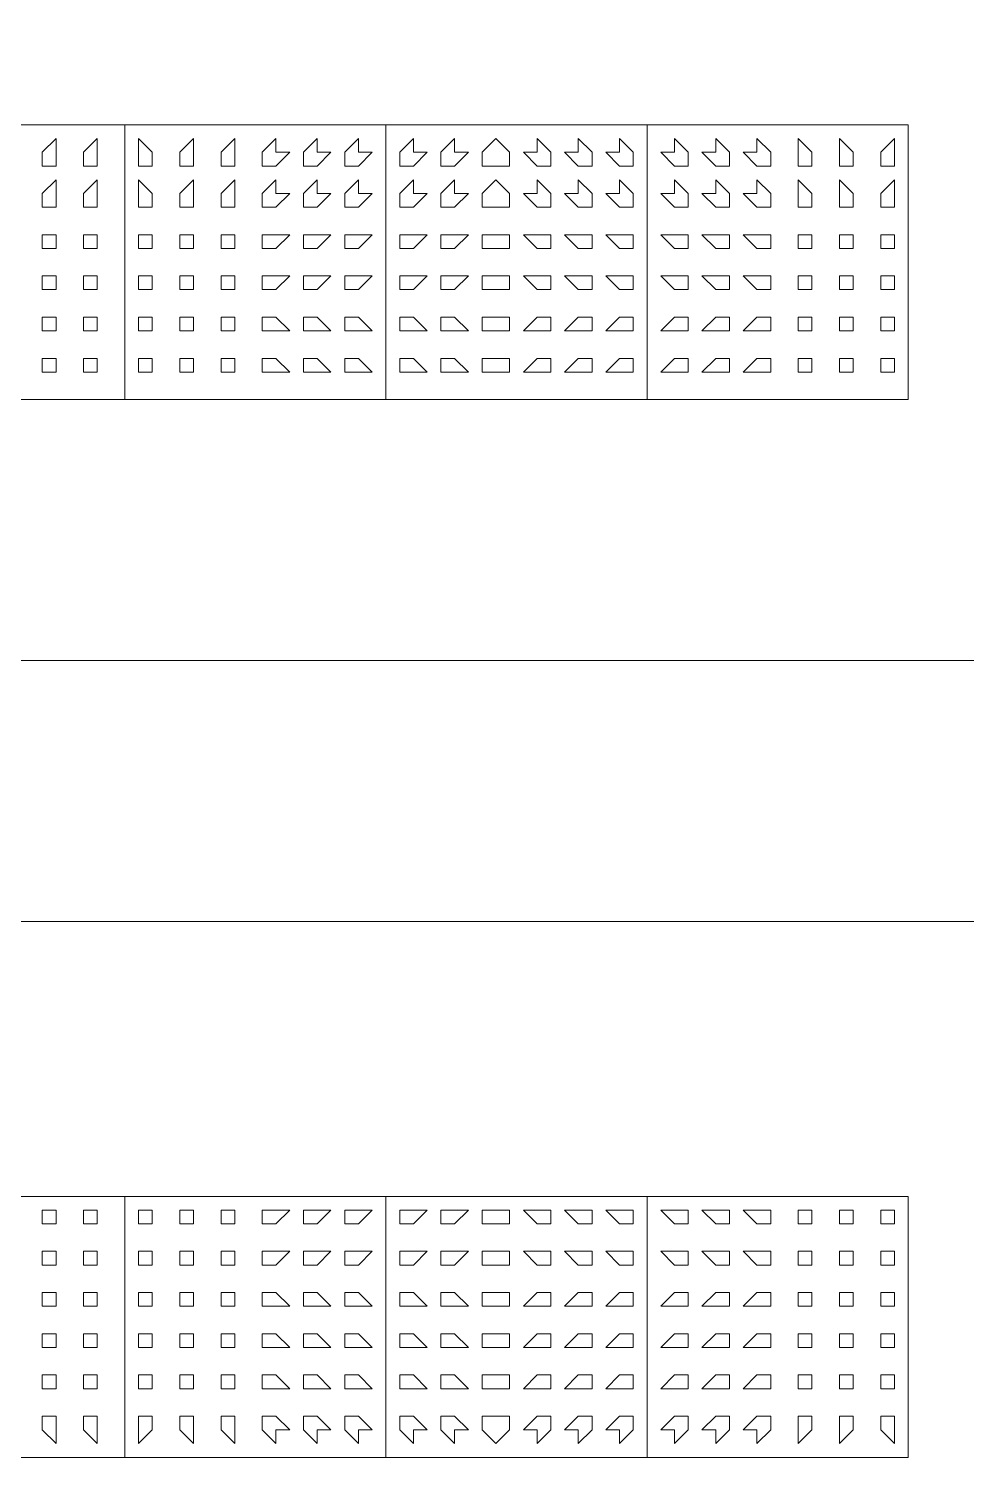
# Model space of a CAD drawing. Header units: millimetres. Extents: x -4011 to 126995, y -1911 to 106700.
# Drawn here: x 77674 to 78734, y 17720 to 19337 of the extents above; entities that cross this region are included whole.
import ezdxf

# ---------------------------------------------------------------- set-up
doc = ezdxf.new("R2010")
doc.units = ezdxf.units.MM
doc.layers.add('PDF_형상', color=7, linetype='Continuous')

msp = doc.modelspace()

# ---------------------------------------------------------------- linework, layer by layer
at = {"layer": 'PDF_형상', "lineweight": 5}
for points in [[(72046.6, 19228), (72046.6, 17720.2), (75139.9, 17720.2), (75139.9, 18621.8), (79243.5, 18621.8), (79243.5, 19414.5)], [(75139.9, 18326.4), (79554.4, 18326.4)]]:
    msp.add_lwpolyline(points, dxfattribs=at)
for points in [[(77782.4, 18917.1), (77471.5, 18917.1), (77471.5, 19228), (77782.4, 19228)], [(78077.7, 18917.1), (77782.4, 18917.1), (77782.4, 19228), (78077.7, 19228)], [(78373.1, 18917.1), (78077.7, 18917.1), (78077.7, 19228), (78373.1, 19228)], [(78668.4, 18917.1), (78373.1, 18917.1), (78373.1, 19228), (78668.4, 19228)], [(77704.7, 19196.9), (77704.7, 19212.4), (77689.1, 19196.9), (77689.1, 19181.3), (77704.7, 19181.3)], [(77751.3, 19196.9), (77751.3, 19212.4), (77735.7, 19196.9), (77735.7, 19181.3), (77751.3, 19181.3)], [(77813.5, 19196.9), (77797.9, 19212.4), (77797.9, 19196.9), (77797.9, 19181.3), (77813.5, 19181.3)], [(77860.1, 19196.9), (77860.1, 19212.4), (77844.6, 19196.9), (77844.6, 19181.3), (77860.1, 19181.3)], [(77906.7, 19196.9), (77906.7, 19212.4), (77891.2, 19196.9), (77891.2, 19181.3), (77906.7, 19181.3)], [(77968.9, 19196.9), (77953.4, 19196.9), (77953.4, 19212.4), (77937.8, 19196.9), (77937.8, 19181.3), (77953.4, 19181.3)], [(78015.5, 19196.9), (78000, 19196.9), (78000, 19212.4), (77984.5, 19196.9), (77984.5, 19181.3), (78000, 19181.3)], [(78062.2, 19196.9), (78046.6, 19196.9), (78046.6, 19212.4), (78031.1, 19196.9), (78031.1, 19181.3), (78046.6, 19181.3)], [(78124.3, 19196.9), (78108.8, 19196.9), (78108.8, 19212.4), (78093.3, 19196.9), (78093.3, 19181.3), (78108.8, 19181.3)], [(78171, 19196.9), (78155.4, 19196.9), (78155.4, 19212.4), (78139.9, 19196.9), (78139.9, 19181.3), (78155.4, 19181.3)], [(78217.6, 19196.9), (78202.1, 19212.4), (78186.5, 19196.9), (78186.5, 19181.3), (78202.1, 19181.3), (78217.6, 19181.3)], [(78264.2, 19196.9), (78248.7, 19212.4), (78248.7, 19196.9), (78233.2, 19196.9), (78248.7, 19181.3), (78264.2, 19181.3)], [(78310.9, 19196.9), (78295.3, 19212.4), (78295.3, 19196.9), (78279.8, 19196.9), (78295.3, 19181.3), (78310.9, 19181.3)], [(78357.5, 19196.9), (78342, 19212.4), (78342, 19196.9), (78326.4, 19196.9), (78342, 19181.3), (78357.5, 19181.3)], [(78419.7, 19196.9), (78404.1, 19212.4), (78404.1, 19196.9), (78388.6, 19196.9), (78404.1, 19181.3), (78419.7, 19181.3)], [(78466.3, 19196.9), (78450.8, 19212.4), (78450.8, 19196.9), (78435.2, 19196.9), (78450.8, 19181.3), (78466.3, 19181.3)], [(78512.9, 19196.9), (78497.4, 19212.4), (78497.4, 19196.9), (78481.9, 19196.9), (78497.4, 19181.3), (78512.9, 19181.3)], [(78559.6, 19196.9), (78544, 19212.4), (78544, 19196.9), (78544, 19181.3), (78559.6, 19181.3)], [(78606.2, 19196.9), (78590.7, 19212.4), (78590.7, 19196.9), (78590.7, 19181.3), (78606.2, 19181.3)], [(78652.8, 19196.9), (78652.8, 19212.4), (78637.3, 19196.9), (78637.3, 19181.3), (78652.8, 19181.3)], [(77704.7, 19150.3), (77704.7, 19165.8), (77689.1, 19150.3), (77689.1, 19134.7), (77704.7, 19134.7)], [(77751.3, 19150.3), (77751.3, 19165.8), (77735.7, 19150.3), (77735.7, 19134.7), (77751.3, 19134.7)], [(77813.5, 19150.3), (77797.9, 19165.8), (77797.9, 19150.3), (77797.9, 19134.7), (77813.5, 19134.7)], [(77860.1, 19150.3), (77860.1, 19165.8), (77844.6, 19150.3), (77844.6, 19134.7), (77860.1, 19134.7)], [(77906.7, 19150.3), (77906.7, 19165.8), (77891.2, 19150.3), (77891.2, 19134.7), (77906.7, 19134.7)], [(77968.9, 19150.3), (77953.4, 19150.3), (77953.4, 19165.8), (77937.8, 19150.3), (77937.8, 19134.7), (77953.4, 19134.7)], [(78015.5, 19150.3), (78000, 19150.3), (78000, 19165.8), (77984.5, 19150.3), (77984.5, 19134.7), (78000, 19134.7)], [(78062.2, 19150.3), (78046.6, 19150.3), (78046.6, 19165.8), (78031.1, 19150.3), (78031.1, 19134.7), (78046.6, 19134.7)], [(78124.3, 19150.3), (78108.8, 19150.3), (78108.8, 19165.8), (78093.3, 19150.3), (78093.3, 19134.7), (78108.8, 19134.7)], [(78171, 19150.3), (78155.4, 19150.3), (78155.4, 19165.8), (78139.9, 19150.3), (78139.9, 19134.7), (78155.4, 19134.7)], [(78217.6, 19150.3), (78202.1, 19165.8), (78186.5, 19150.3), (78186.5, 19134.7), (78202.1, 19134.7), (78217.6, 19134.7)], [(78264.2, 19150.3), (78248.7, 19165.8), (78248.7, 19150.3), (78233.2, 19150.3), (78248.7, 19134.7), (78264.2, 19134.7)], [(78310.9, 19150.3), (78295.3, 19165.8), (78295.3, 19150.3), (78279.8, 19150.3), (78295.3, 19134.7), (78310.9, 19134.7)], [(78357.5, 19150.3), (78342, 19165.8), (78342, 19150.3), (78326.4, 19150.3), (78342, 19134.7), (78357.5, 19134.7)], [(78419.7, 19150.3), (78404.1, 19165.8), (78404.1, 19150.3), (78388.6, 19150.3), (78404.1, 19134.7), (78419.7, 19134.7)], [(78466.3, 19150.3), (78450.8, 19165.8), (78450.8, 19150.3), (78435.2, 19150.3), (78450.8, 19134.7), (78466.3, 19134.7)], [(78512.9, 19150.3), (78497.4, 19165.8), (78497.4, 19150.3), (78481.9, 19150.3), (78497.4, 19134.7), (78512.9, 19134.7)], [(78559.6, 19150.3), (78544, 19165.8), (78544, 19150.3), (78544, 19134.7), (78559.6, 19134.7)], [(78606.2, 19150.3), (78590.7, 19165.8), (78590.7, 19150.3), (78590.7, 19134.7), (78606.2, 19134.7)], [(78652.8, 19150.3), (78652.8, 19165.8), (78637.3, 19150.3), (78637.3, 19134.7), (78652.8, 19134.7)], [(77704.7, 19103.6), (77689.1, 19103.6), (77689.1, 19088.1), (77704.7, 19088.1)], [(77751.3, 19103.6), (77735.7, 19103.6), (77735.7, 19088.1), (77751.3, 19088.1)], [(77813.5, 19103.6), (77797.9, 19103.6), (77797.9, 19088.1), (77813.5, 19088.1)], [(77860.1, 19103.6), (77844.6, 19103.6), (77844.6, 19088.1), (77860.1, 19088.1)], [(77906.7, 19103.6), (77891.2, 19103.6), (77891.2, 19088.1), (77906.7, 19088.1)], [(77968.9, 19103.6), (77953.4, 19103.6), (77937.8, 19103.6), (77937.8, 19088.1), (77953.4, 19088.1)], [(78015.5, 19103.6), (78000, 19103.6), (77984.5, 19103.6), (77984.5, 19088.1), (78000, 19088.1)], [(78062.2, 19103.6), (78046.6, 19103.6), (78031.1, 19103.6), (78031.1, 19088.1), (78046.6, 19088.1)], [(78124.3, 19103.6), (78108.8, 19103.6), (78093.3, 19103.6), (78093.3, 19088.1), (78108.8, 19088.1)], [(78171, 19103.6), (78155.4, 19103.6), (78139.9, 19103.6), (78139.9, 19088.1), (78155.4, 19088.1)], [(78217.6, 19103.6), (78202.1, 19103.6), (78186.5, 19103.6), (78186.5, 19088.1), (78202.1, 19088.1), (78217.6, 19088.1)], [(78264.2, 19103.6), (78248.7, 19103.6), (78233.2, 19103.6), (78248.7, 19088.1), (78264.2, 19088.1)], [(78310.9, 19103.6), (78295.3, 19103.6), (78279.8, 19103.6), (78295.3, 19088.1), (78310.9, 19088.1)], [(78357.5, 19103.6), (78342, 19103.6), (78326.4, 19103.6), (78342, 19088.1), (78357.5, 19088.1)], [(78419.7, 19103.6), (78404.1, 19103.6), (78388.6, 19103.6), (78404.1, 19088.1), (78419.7, 19088.1)], [(78466.3, 19103.6), (78450.8, 19103.6), (78435.2, 19103.6), (78450.8, 19088.1), (78466.3, 19088.1)], [(78512.9, 19103.6), (78497.4, 19103.6), (78481.9, 19103.6), (78497.4, 19088.1), (78512.9, 19088.1)], [(78559.6, 19103.6), (78544, 19103.6), (78544, 19088.1), (78559.6, 19088.1)], [(78606.2, 19103.6), (78590.7, 19103.6), (78590.7, 19088.1), (78606.2, 19088.1)], [(78652.8, 19103.6), (78637.3, 19103.6), (78637.3, 19088.1), (78652.8, 19088.1)], [(77704.7, 19057), (77689.1, 19057), (77689.1, 19041.5), (77704.7, 19041.5)], [(77751.3, 19057), (77735.7, 19057), (77735.7, 19041.5), (77751.3, 19041.5)], [(77813.5, 19057), (77797.9, 19057), (77797.9, 19041.5), (77813.5, 19041.5)], [(77860.1, 19057), (77844.6, 19057), (77844.6, 19041.5), (77860.1, 19041.5)], [(77906.7, 19057), (77891.2, 19057), (77891.2, 19041.5), (77906.7, 19041.5)], [(77968.9, 19057), (77953.4, 19057), (77937.8, 19057), (77937.8, 19041.5), (77953.4, 19041.5)], [(78015.5, 19057), (78000, 19057), (77984.5, 19057), (77984.5, 19041.5), (78000, 19041.5)], [(78062.2, 19057), (78046.6, 19057), (78031.1, 19057), (78031.1, 19041.5), (78046.6, 19041.5)], [(78124.3, 19057), (78108.8, 19057), (78093.3, 19057), (78093.3, 19041.5), (78108.8, 19041.5)], [(78171, 19057), (78155.4, 19057), (78139.9, 19057), (78139.9, 19041.5), (78155.4, 19041.5)], [(78217.6, 19057), (78202.1, 19057), (78186.5, 19057), (78186.5, 19041.5), (78202.1, 19041.5), (78217.6, 19041.5)], [(78264.2, 19057), (78248.7, 19057), (78233.2, 19057), (78248.7, 19041.5), (78264.2, 19041.5)], [(78310.9, 19057), (78295.3, 19057), (78279.8, 19057), (78295.3, 19041.5), (78310.9, 19041.5)], [(78357.5, 19057), (78342, 19057), (78326.4, 19057), (78342, 19041.5), (78357.5, 19041.5)], [(78419.7, 19057), (78404.1, 19057), (78388.6, 19057), (78404.1, 19041.5), (78419.7, 19041.5)], [(78466.3, 19057), (78450.8, 19057), (78435.2, 19057), (78450.8, 19041.5), (78466.3, 19041.5)], [(78512.9, 19057), (78497.4, 19057), (78481.9, 19057), (78497.4, 19041.5), (78512.9, 19041.5)], [(78559.6, 19057), (78544, 19057), (78544, 19041.5), (78559.6, 19041.5)], [(78606.2, 19057), (78590.7, 19057), (78590.7, 19041.5), (78606.2, 19041.5)], [(78652.8, 19057), (78637.3, 19057), (78637.3, 19041.5), (78652.8, 19041.5)], [(77704.7, 18994.8), (77704.7, 19010.4), (77689.1, 19010.4), (77689.1, 18994.8)], [(77751.3, 18994.8), (77751.3, 19010.4), (77735.7, 19010.4), (77735.7, 18994.8)], [(77813.5, 18994.8), (77813.5, 19010.4), (77797.9, 19010.4), (77797.9, 18994.8)], [(77860.1, 18994.8), (77860.1, 19010.4), (77844.6, 19010.4), (77844.6, 18994.8)], [(77906.7, 18994.8), (77906.7, 19010.4), (77891.2, 19010.4), (77891.2, 18994.8)], [(77968.9, 18994.8), (77953.4, 19010.4), (77937.8, 19010.4), (77937.8, 18994.8), (77953.4, 18994.8)], [(78015.5, 18994.8), (78000, 19010.4), (77984.5, 19010.4), (77984.5, 18994.8), (78000, 18994.8)], [(78062.2, 18994.8), (78046.6, 19010.4), (78031.1, 19010.4), (78031.1, 18994.8), (78046.6, 18994.8)], [(78124.3, 18994.8), (78108.8, 19010.4), (78093.3, 19010.4), (78093.3, 18994.8), (78108.8, 18994.8)], [(78171, 18994.8), (78155.4, 19010.4), (78139.9, 19010.4), (78139.9, 18994.8), (78155.4, 18994.8)], [(78217.6, 18994.8), (78217.6, 19010.4), (78202.1, 19010.4), (78186.5, 19010.4), (78186.5, 18994.8), (78202.1, 18994.8)], [(78264.2, 18994.8), (78264.2, 19010.4), (78248.7, 19010.4), (78233.2, 18994.8), (78248.7, 18994.8)], [(78310.9, 18994.8), (78310.9, 19010.4), (78295.3, 19010.4), (78279.8, 18994.8), (78295.3, 18994.8)], [(78357.5, 18994.8), (78357.5, 19010.4), (78342, 19010.4), (78326.4, 18994.8), (78342, 18994.8)], [(78419.7, 18994.8), (78419.7, 19010.4), (78404.1, 19010.4), (78388.6, 18994.8), (78404.1, 18994.8)], [(78466.3, 18994.8), (78466.3, 19010.4), (78450.8, 19010.4), (78435.2, 18994.8), (78450.8, 18994.8)], [(78512.9, 18994.8), (78512.9, 19010.4), (78497.4, 19010.4), (78481.9, 18994.8), (78497.4, 18994.8)], [(78559.6, 18994.8), (78559.6, 19010.4), (78544, 19010.4), (78544, 18994.8)], [(78606.2, 18994.8), (78606.2, 19010.4), (78590.7, 19010.4), (78590.7, 18994.8)], [(78652.8, 18994.8), (78652.8, 19010.4), (78637.3, 19010.4), (78637.3, 18994.8)], [(77704.7, 18948.2), (77704.7, 18963.7), (77689.1, 18963.7), (77689.1, 18948.2)], [(77751.3, 18948.2), (77751.3, 18963.7), (77735.7, 18963.7), (77735.7, 18948.2)], [(77813.5, 18948.2), (77813.5, 18963.7), (77797.9, 18963.7), (77797.9, 18948.2)], [(77860.1, 18948.2), (77860.1, 18963.7), (77844.6, 18963.7), (77844.6, 18948.2)], [(77906.7, 18948.2), (77906.7, 18963.7), (77891.2, 18963.7), (77891.2, 18948.2)], [(77968.9, 18948.2), (77953.4, 18963.7), (77937.8, 18963.7), (77937.8, 18948.2), (77953.4, 18948.2)], [(78015.5, 18948.2), (78000, 18963.7), (77984.5, 18963.7), (77984.5, 18948.2), (78000, 18948.2)], [(78062.2, 18948.2), (78046.6, 18963.7), (78031.1, 18963.7), (78031.1, 18948.2), (78046.6, 18948.2)], [(78124.3, 18948.2), (78108.8, 18963.7), (78093.3, 18963.7), (78093.3, 18948.2), (78108.8, 18948.2)], [(78171, 18948.2), (78155.4, 18963.7), (78139.9, 18963.7), (78139.9, 18948.2), (78155.4, 18948.2)], [(78217.6, 18948.2), (78217.6, 18963.7), (78202.1, 18963.7), (78186.5, 18963.7), (78186.5, 18948.2), (78202.1, 18948.2)], [(78264.2, 18948.2), (78264.2, 18963.7), (78248.7, 18963.7), (78233.2, 18948.2), (78248.7, 18948.2)], [(78310.9, 18948.2), (78310.9, 18963.7), (78295.3, 18963.7), (78279.8, 18948.2), (78295.3, 18948.2)], [(78357.5, 18948.2), (78357.5, 18963.7), (78342, 18963.7), (78326.4, 18948.2), (78342, 18948.2)], [(78419.7, 18948.2), (78419.7, 18963.7), (78404.1, 18963.7), (78388.6, 18948.2), (78404.1, 18948.2)], [(78466.3, 18948.2), (78466.3, 18963.7), (78450.8, 18963.7), (78435.2, 18948.2), (78450.8, 18948.2)], [(78512.9, 18948.2), (78512.9, 18963.7), (78497.4, 18963.7), (78481.9, 18948.2), (78497.4, 18948.2)], [(78559.6, 18948.2), (78559.6, 18963.7), (78544, 18963.7), (78544, 18948.2)], [(78606.2, 18948.2), (78606.2, 18963.7), (78590.7, 18963.7), (78590.7, 18948.2)], [(78652.8, 18948.2), (78652.8, 18963.7), (78637.3, 18963.7), (78637.3, 18948.2)], [(77782.4, 17720.2), (77471.5, 17720.2), (77471.5, 18015.5), (77782.4, 18015.5)], [(78077.7, 17720.2), (77782.4, 17720.2), (77782.4, 18015.5), (78077.7, 18015.5)], [(78373.1, 17720.2), (78077.7, 17720.2), (78077.7, 18015.5), (78373.1, 18015.5)], [(78668.4, 17720.2), (78373.1, 17720.2), (78373.1, 18015.5), (78668.4, 18015.5)], [(77704.7, 18000), (77689.1, 18000), (77689.1, 17984.5), (77704.7, 17984.5)], [(77751.3, 18000), (77735.7, 18000), (77735.7, 17984.5), (77751.3, 17984.5)], [(77813.5, 18000), (77797.9, 18000), (77797.9, 17984.5), (77813.5, 17984.5)], [(77860.1, 18000), (77844.6, 18000), (77844.6, 17984.5), (77860.1, 17984.5)], [(77906.7, 18000), (77891.2, 18000), (77891.2, 17984.5), (77906.7, 17984.5)], [(77968.9, 18000), (77953.4, 18000), (77937.8, 18000), (77937.8, 17984.5), (77953.4, 17984.5)], [(78015.5, 18000), (78000, 18000), (77984.5, 18000), (77984.5, 17984.5), (78000, 17984.5)], [(78062.2, 18000), (78046.6, 18000), (78031.1, 18000), (78031.1, 17984.5), (78046.6, 17984.5)], [(78124.3, 18000), (78108.8, 18000), (78093.3, 18000), (78093.3, 17984.5), (78108.8, 17984.5)], [(78171, 18000), (78155.4, 18000), (78139.9, 18000), (78139.9, 17984.5), (78155.4, 17984.5)], [(78217.6, 18000), (78202.1, 18000), (78186.5, 18000), (78186.5, 17984.5), (78202.1, 17984.5), (78217.6, 17984.5)], [(78264.2, 18000), (78248.7, 18000), (78233.2, 18000), (78248.7, 17984.5), (78264.2, 17984.5)], [(78310.9, 18000), (78295.3, 18000), (78279.8, 18000), (78295.3, 17984.5), (78310.9, 17984.5)], [(78357.5, 18000), (78342, 18000), (78326.4, 18000), (78342, 17984.5), (78357.5, 17984.5)], [(78419.7, 18000), (78404.1, 18000), (78388.6, 18000), (78404.1, 17984.5), (78419.7, 17984.5)], [(78466.3, 18000), (78450.8, 18000), (78435.2, 18000), (78450.8, 17984.5), (78466.3, 17984.5)], [(78512.9, 18000), (78497.4, 18000), (78481.9, 18000), (78497.4, 17984.5), (78512.9, 17984.5)], [(78559.6, 18000), (78544, 18000), (78544, 17984.5), (78559.6, 17984.5)], [(78606.2, 18000), (78590.7, 18000), (78590.7, 17984.5), (78606.2, 17984.5)], [(78652.8, 18000), (78637.3, 18000), (78637.3, 17984.5), (78652.8, 17984.5)], [(77704.7, 17953.4), (77689.1, 17953.4), (77689.1, 17937.8), (77704.7, 17937.8)], [(77751.3, 17953.4), (77735.7, 17953.4), (77735.7, 17937.8), (77751.3, 17937.8)], [(77813.5, 17953.4), (77797.9, 17953.4), (77797.9, 17937.8), (77813.5, 17937.8)], [(77860.1, 17953.4), (77844.6, 17953.4), (77844.6, 17937.8), (77860.1, 17937.8)], [(77906.7, 17953.4), (77891.2, 17953.4), (77891.2, 17937.8), (77906.7, 17937.8)], [(77968.9, 17953.4), (77953.4, 17953.4), (77937.8, 17953.4), (77937.8, 17937.8), (77953.4, 17937.8)], [(78015.5, 17953.4), (78000, 17953.4), (77984.5, 17953.4), (77984.5, 17937.8), (78000, 17937.8)], [(78062.2, 17953.4), (78046.6, 17953.4), (78031.1, 17953.4), (78031.1, 17937.8), (78046.6, 17937.8)], [(78124.3, 17953.4), (78108.8, 17953.4), (78093.3, 17953.4), (78093.3, 17937.8), (78108.8, 17937.8)], [(78171, 17953.4), (78155.4, 17953.4), (78139.9, 17953.4), (78139.9, 17937.8), (78155.4, 17937.8)], [(78217.6, 17953.4), (78202.1, 17953.4), (78186.5, 17953.4), (78186.5, 17937.8), (78202.1, 17937.8), (78217.6, 17937.8)], [(78264.2, 17953.4), (78248.7, 17953.4), (78233.2, 17953.4), (78248.7, 17937.8), (78264.2, 17937.8)], [(78310.9, 17953.4), (78295.3, 17953.4), (78279.8, 17953.4), (78295.3, 17937.8), (78310.9, 17937.8)], [(78357.5, 17953.4), (78342, 17953.4), (78326.4, 17953.4), (78342, 17937.8), (78357.5, 17937.8)], [(78419.7, 17953.4), (78404.1, 17953.4), (78388.6, 17953.4), (78404.1, 17937.8), (78419.7, 17937.8)], [(78466.3, 17953.4), (78450.8, 17953.4), (78435.2, 17953.4), (78450.8, 17937.8), (78466.3, 17937.8)], [(78512.9, 17953.4), (78497.4, 17953.4), (78481.9, 17953.4), (78497.4, 17937.8), (78512.9, 17937.8)], [(78559.6, 17953.4), (78544, 17953.4), (78544, 17937.8), (78559.6, 17937.8)], [(78606.2, 17953.4), (78590.7, 17953.4), (78590.7, 17937.8), (78606.2, 17937.8)], [(78652.8, 17953.4), (78637.3, 17953.4), (78637.3, 17937.8), (78652.8, 17937.8)], [(77704.7, 17891.2), (77704.7, 17906.7), (77689.1, 17906.7), (77689.1, 17891.2)], [(77751.3, 17891.2), (77751.3, 17906.7), (77735.7, 17906.7), (77735.7, 17891.2)], [(77813.5, 17891.2), (77813.5, 17906.7), (77797.9, 17906.7), (77797.9, 17891.2)], [(77860.1, 17891.2), (77860.1, 17906.7), (77844.6, 17906.7), (77844.6, 17891.2)], [(77906.7, 17891.2), (77906.7, 17906.7), (77891.2, 17906.7), (77891.2, 17891.2)], [(77968.9, 17891.2), (77953.4, 17906.7), (77937.8, 17906.7), (77937.8, 17891.2), (77953.4, 17891.2)], [(78015.5, 17891.2), (78000, 17906.7), (77984.5, 17906.7), (77984.5, 17891.2), (78000, 17891.2)], [(78062.2, 17891.2), (78046.6, 17906.7), (78031.1, 17906.7), (78031.1, 17891.2), (78046.6, 17891.2)], [(78124.3, 17891.2), (78108.8, 17906.7), (78093.3, 17906.7), (78093.3, 17891.2), (78108.8, 17891.2)], [(78171, 17891.2), (78155.4, 17906.7), (78139.9, 17906.7), (78139.9, 17891.2), (78155.4, 17891.2)], [(78217.6, 17891.2), (78217.6, 17906.7), (78202.1, 17906.7), (78186.5, 17906.7), (78186.5, 17891.2), (78202.1, 17891.2)], [(78264.2, 17891.2), (78264.2, 17906.7), (78248.7, 17906.7), (78233.2, 17891.2), (78248.7, 17891.2)], [(78310.9, 17891.2), (78310.9, 17906.7), (78295.3, 17906.7), (78279.8, 17891.2), (78295.3, 17891.2)], [(78357.5, 17891.2), (78357.5, 17906.7), (78342, 17906.7), (78326.4, 17891.2), (78342, 17891.2)], [(78419.7, 17891.2), (78419.7, 17906.7), (78404.1, 17906.7), (78388.6, 17891.2), (78404.1, 17891.2)], [(78466.3, 17891.2), (78466.3, 17906.7), (78450.8, 17906.7), (78435.2, 17891.2), (78450.8, 17891.2)], [(78512.9, 17891.2), (78512.9, 17906.7), (78497.4, 17906.7), (78481.9, 17891.2), (78497.4, 17891.2)], [(78559.6, 17891.2), (78559.6, 17906.7), (78544, 17906.7), (78544, 17891.2)], [(78606.2, 17891.2), (78606.2, 17906.7), (78590.7, 17906.7), (78590.7, 17891.2)], [(78652.8, 17891.2), (78652.8, 17906.7), (78637.3, 17906.7), (78637.3, 17891.2)], [(77704.7, 17844.6), (77704.7, 17860.1), (77689.1, 17860.1), (77689.1, 17844.6)], [(77751.3, 17844.6), (77751.3, 17860.1), (77735.7, 17860.1), (77735.7, 17844.6)], [(77813.5, 17844.6), (77813.5, 17860.1), (77797.9, 17860.1), (77797.9, 17844.6)], [(77860.1, 17844.6), (77860.1, 17860.1), (77844.6, 17860.1), (77844.6, 17844.6)], [(77906.7, 17844.6), (77906.7, 17860.1), (77891.2, 17860.1), (77891.2, 17844.6)], [(77968.9, 17844.6), (77953.4, 17860.1), (77937.8, 17860.1), (77937.8, 17844.6), (77953.4, 17844.6)], [(78015.5, 17844.6), (78000, 17860.1), (77984.5, 17860.1), (77984.5, 17844.6), (78000, 17844.6)], [(78062.2, 17844.6), (78046.6, 17860.1), (78031.1, 17860.1), (78031.1, 17844.6), (78046.6, 17844.6)], [(78124.3, 17844.6), (78108.8, 17860.1), (78093.3, 17860.1), (78093.3, 17844.6), (78108.8, 17844.6)], [(78171, 17844.6), (78155.4, 17860.1), (78139.9, 17860.1), (78139.9, 17844.6), (78155.4, 17844.6)], [(78217.6, 17844.6), (78217.6, 17860.1), (78202.1, 17860.1), (78186.5, 17860.1), (78186.5, 17844.6), (78202.1, 17844.6)], [(78264.2, 17844.6), (78264.2, 17860.1), (78248.7, 17860.1), (78233.2, 17844.6), (78248.7, 17844.6)], [(78310.9, 17844.6), (78310.9, 17860.1), (78295.3, 17860.1), (78279.8, 17844.6), (78295.3, 17844.6)], [(78357.5, 17844.6), (78357.5, 17860.1), (78342, 17860.1), (78326.4, 17844.6), (78342, 17844.6)], [(78419.7, 17844.6), (78419.7, 17860.1), (78404.1, 17860.1), (78388.6, 17844.6), (78404.1, 17844.6)], [(78466.3, 17844.6), (78466.3, 17860.1), (78450.8, 17860.1), (78435.2, 17844.6), (78450.8, 17844.6)], [(78512.9, 17844.6), (78512.9, 17860.1), (78497.4, 17860.1), (78481.9, 17844.6), (78497.4, 17844.6)], [(78559.6, 17844.6), (78559.6, 17860.1), (78544, 17860.1), (78544, 17844.6)], [(78606.2, 17844.6), (78606.2, 17860.1), (78590.7, 17860.1), (78590.7, 17844.6)], [(78652.8, 17844.6), (78652.8, 17860.1), (78637.3, 17860.1), (78637.3, 17844.6)], [(77704.7, 17797.9), (77704.7, 17813.5), (77689.1, 17813.5), (77689.1, 17797.9)], [(77751.3, 17797.9), (77751.3, 17813.5), (77735.7, 17813.5), (77735.7, 17797.9)], [(77813.5, 17797.9), (77813.5, 17813.5), (77797.9, 17813.5), (77797.9, 17797.9)], [(77860.1, 17797.9), (77860.1, 17813.5), (77844.6, 17813.5), (77844.6, 17797.9)], [(77906.7, 17797.9), (77906.7, 17813.5), (77891.2, 17813.5), (77891.2, 17797.9)], [(77968.9, 17797.9), (77953.4, 17813.5), (77937.8, 17813.5), (77937.8, 17797.9), (77953.4, 17797.9)], [(78015.5, 17797.9), (78000, 17813.5), (77984.5, 17813.5), (77984.5, 17797.9), (78000, 17797.9)], [(78062.2, 17797.9), (78046.6, 17813.5), (78031.1, 17813.5), (78031.1, 17797.9), (78046.6, 17797.9)], [(78124.3, 17797.9), (78108.8, 17813.5), (78093.3, 17813.5), (78093.3, 17797.9), (78108.8, 17797.9)], [(78171, 17797.9), (78155.4, 17813.5), (78139.9, 17813.5), (78139.9, 17797.9), (78155.4, 17797.9)], [(78217.6, 17797.9), (78217.6, 17813.5), (78202.1, 17813.5), (78186.5, 17813.5), (78186.5, 17797.9), (78202.1, 17797.9)], [(78264.2, 17797.9), (78264.2, 17813.5), (78248.7, 17813.5), (78233.2, 17797.9), (78248.7, 17797.9)], [(78310.9, 17797.9), (78310.9, 17813.5), (78295.3, 17813.5), (78279.8, 17797.9), (78295.3, 17797.9)], [(78357.5, 17797.9), (78357.5, 17813.5), (78342, 17813.5), (78326.4, 17797.9), (78342, 17797.9)], [(78419.7, 17797.9), (78419.7, 17813.5), (78404.1, 17813.5), (78388.6, 17797.9), (78404.1, 17797.9)], [(78466.3, 17797.9), (78466.3, 17813.5), (78450.8, 17813.5), (78435.2, 17797.9), (78450.8, 17797.9)], [(78512.9, 17797.9), (78512.9, 17813.5), (78497.4, 17813.5), (78481.9, 17797.9), (78497.4, 17797.9)], [(78559.6, 17797.9), (78559.6, 17813.5), (78544, 17813.5), (78544, 17797.9)], [(78606.2, 17797.9), (78606.2, 17813.5), (78590.7, 17813.5), (78590.7, 17797.9)], [(78652.8, 17797.9), (78652.8, 17813.5), (78637.3, 17813.5), (78637.3, 17797.9)], [(77704.7, 17751.3), (77704.7, 17766.8), (77689.1, 17766.8), (77689.1, 17751.3), (77704.7, 17735.8)], [(77751.3, 17751.3), (77751.3, 17766.8), (77735.7, 17766.8), (77735.7, 17751.3), (77751.3, 17735.8)], [(77813.5, 17751.3), (77813.5, 17766.8), (77797.9, 17766.8), (77797.9, 17751.3), (77797.9, 17735.8)], [(77860.1, 17751.3), (77860.1, 17766.8), (77844.6, 17766.8), (77844.6, 17751.3), (77860.1, 17735.8)], [(77906.7, 17751.3), (77906.7, 17766.8), (77891.2, 17766.8), (77891.2, 17751.3), (77906.7, 17735.8)], [(77968.9, 17751.3), (77953.4, 17766.8), (77937.8, 17766.8), (77937.8, 17751.3), (77953.4, 17735.8), (77953.4, 17751.3)], [(78015.5, 17751.3), (78000, 17766.8), (77984.5, 17766.8), (77984.5, 17751.3), (78000, 17735.8), (78000, 17751.3)], [(78062.2, 17751.3), (78046.6, 17766.8), (78031.1, 17766.8), (78031.1, 17751.3), (78046.6, 17735.8), (78046.6, 17751.3)], [(78124.3, 17751.3), (78108.8, 17766.8), (78093.3, 17766.8), (78093.3, 17751.3), (78108.8, 17735.8), (78108.8, 17751.3)], [(78171, 17751.3), (78155.4, 17766.8), (78139.9, 17766.8), (78139.9, 17751.3), (78155.4, 17735.8), (78155.4, 17751.3)], [(78217.6, 17751.3), (78217.6, 17766.8), (78202.1, 17766.8), (78186.5, 17766.8), (78186.5, 17751.3), (78202.1, 17735.8)], [(78264.2, 17751.3), (78264.2, 17766.8), (78248.7, 17766.8), (78233.2, 17751.3), (78248.7, 17751.3), (78248.7, 17735.8)], [(78310.9, 17751.3), (78310.9, 17766.8), (78295.3, 17766.8), (78279.8, 17751.3), (78295.3, 17751.3), (78295.3, 17735.8)], [(78357.5, 17751.3), (78357.5, 17766.8), (78342, 17766.8), (78326.4, 17751.3), (78342, 17751.3), (78342, 17735.8)], [(78419.7, 17751.3), (78419.7, 17766.8), (78404.1, 17766.8), (78388.6, 17751.3), (78404.1, 17751.3), (78404.1, 17735.8)], [(78466.3, 17751.3), (78466.3, 17766.8), (78450.8, 17766.8), (78435.2, 17751.3), (78450.8, 17751.3), (78450.8, 17735.8)], [(78512.9, 17751.3), (78512.9, 17766.8), (78497.4, 17766.8), (78481.9, 17751.3), (78497.4, 17751.3), (78497.4, 17735.8)], [(78559.6, 17751.3), (78559.6, 17766.8), (78544, 17766.8), (78544, 17751.3), (78544, 17735.8)], [(78606.2, 17751.3), (78606.2, 17766.8), (78590.7, 17766.8), (78590.7, 17751.3), (78590.7, 17735.8)], [(78652.8, 17751.3), (78652.8, 17766.8), (78637.3, 17766.8), (78637.3, 17751.3), (78652.8, 17735.8)]]:
    msp.add_lwpolyline(points, close=True, dxfattribs=at)

doc.saveas('drawing.dxf')
